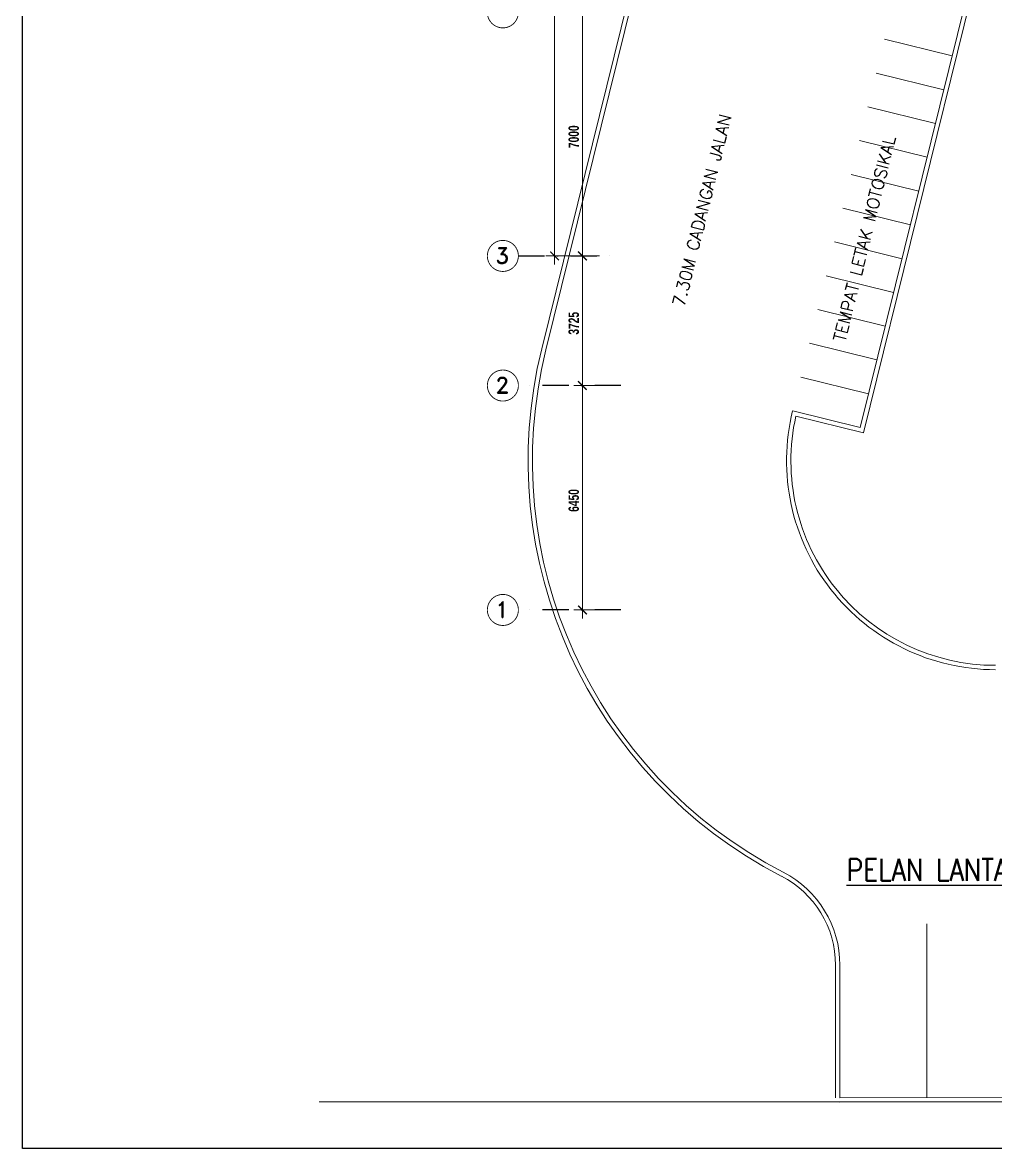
# Model space of a CAD drawing. Header units: inches. Extents: x -86493719 to 430035, y 21644 to 1519532.
# Drawn here: x 226135 to 254085, y 21656 to 54017 of the extents above; entities that cross this region are included whole.
import ezdxf
from ezdxf.enums import TextEntityAlignment as Align

# ---------------------------------------------------------------- set-up
doc = ezdxf.new("R2010")
doc.units = ezdxf.units.IN
doc.header["$MEASUREMENT"] = 0
doc.linetypes.add('DASHDOT', pattern=[1, 0.5, -0.25, 0, -0.25])
for name, color, linetype in [('carpark', 8, 'Continuous'), ('FF-TEXT', 7, 'Continuous'), ('GRID', 8, 'DASHDOT'), ('GRID-TEXT', 8, 'Continuous'), ('kerb', 8, 'Continuous'), ('t.block', 4, 'Continuous')]:
    doc.layers.add(name, color=color, linetype=linetype)
for name, color, linetype, lineweight in [('dim', 8, 'Continuous', 20), ('line', 8, 'Continuous', 9), ('LW', 8, 'Continuous', 20), ('t3', 8, 'Continuous', 25)]:
    doc.layers.add(name, color=color, linetype=linetype, lineweight=lineweight)
doc.styles.add('LAILA', font='romans.shx', dxfattribs={"width": 0.85})
doc.styles.add('style1', font='romand.shx', dxfattribs={"height": 250})
doc.styles.add('style2', font='sanssb__.ttf', dxfattribs={"height": 1200})
doc.styles.add('VERDANA1000', font='romand.shx', dxfattribs={"height": 1000})

msp = doc.modelspace()

# ---------------------------------------------------------------- linework, layer by layer
at = {"linetype": 'ByBlock', "const_width": 37.5}
for points in [[(241294, 47434), (241544, 47184)], [(242344, 47184), (242094, 47434)], [(242094, 47434), (242344, 47184)], [(242344, 43459), (242094, 43709)], [(242094, 43709), (242344, 43459)], [(242094, 37259), (242344, 37009)]]:
    msp.add_lwpolyline(points, dxfattribs=at)
at = {"layer": 'carpark', "linetype": 'Continuous', "lineweight": 0}
for p, q in [((250897, 53535), (252839, 53055)), ((250657, 52564), (252599, 52084)), ((250418, 51593), (252359, 51114)), ((250178, 50623), (252119, 50143)), ((249938, 49652), (251879, 49172)), ((249698, 48681), (251639, 48201)), ((249458, 47710), (251400, 47230)), ((249218, 46739), (251160, 46260)), ((248978, 45769), (250920, 45289)), ((248738, 44798), (250680, 44318)), ((248498, 43827), (250440, 43347)), ((252116, 28116), (252117, 23116))]:
    msp.add_line(p, q, dxfattribs=at)
at = {"layer": 'dim'}
for p, q in [((241419, 80559), (241419, 47059)), ((242219, 54559), (242219, 47059)), ((241914, 47309), (241169, 47309)), ((242714, 47309), (241969, 47309)), ((242714, 47309), (241969, 47309)), ((242219, 47559), (242219, 43334)), ((242219, 43834), (242219, 36884)), ((242714, 43584), (241969, 43584)), ((242714, 43584), (241969, 43584)), ((242714, 37134), (241969, 37134))]:
    msp.add_line(p, q, dxfattribs=at)
at = {"layer": 'GRID', "ltscale": 1500}
for p, q in [((240379, 47309), (243325, 47309)), ((243325, 43584), (240379, 43584)), ((243325, 37134), (240379, 37134))]:
    msp.add_line(p, q, dxfattribs=at)
at = {"layer": 'GRID-TEXT', "const_width": 24.7}
for points in [[(240379, 54309, 1), (239488, 54309, 0.414214), (239933, 53863, 0.414214), (240379, 54309, 1)], [(240379, 47309, 1), (239488, 47309, 0.414214), (239933, 46863, 0.414214), (240379, 47309, 1)], [(240379, 43584, 1), (239488, 43584, 0.414214), (239933, 43138, 0.414214), (240379, 43584, 1)], [(240379, 37134, 1), (239488, 37134, 0.414214), (239933, 36688, 0.414214), (240379, 37134, 1)]]:
    msp.add_lwpolyline(points, format="xyb", dxfattribs=at)
at = {"layer": 'kerb', "linetype": 'Continuous', "lineweight": 0}
for p, q in [((253922, 96729), (241050, 44637)), ((254051, 96729), (241172, 44607)), ((253710, 56059), (250292, 42225)), ((253559, 55968), (250200, 42376)), ((248259, 42856), (250200, 42376)), ((248351, 42704), (250292, 42225)), ((249491, 26929), (249492, 23116)), ((249616, 26929), (249617, 23116))]:
    msp.add_line(p, q, dxfattribs=at)
for centre, radius, start, end in [((254083, 41417), 13425, 166.1203, 242.7337), ((254083, 41417), 13300, 166.1203, 242.7337), ((254083, 41417), 6000, 166.1203, 270.0124), ((254083, 41417), 5875, 167.3394, 270.0124), ((246616, 26928), 2875, 0.0124, 62.7337), ((246616, 26928), 3000, 0.0124, 62.7337)]:
    msp.add_arc(centre, radius, start, end, dxfattribs=at)
at = {"layer": 'line'}
msp.add_line((234658, 22995), (266472, 22995), dxfattribs=at)
at = {"layer": 'LW'}
for p, q in [((249617, 23116), (282117, 23123)), ((249617, 22991), (282242, 22998))]:
    msp.add_line(p, q, dxfattribs=at)
at = {"layer": 't.block', "color": 7, "ltscale": 0.5}
for p, q in [((226135, 21656), (226135, 88459)), ((320990, 21656), (226135, 21656))]:
    msp.add_line(p, q, dxfattribs=at)

# ---------------------------------------------------------------- texts
at = {"layer": 'dim', "style": 'style2', "width": 0.7}
for s, p in [('7000', (242119, 50409)), ('3725', (242119, 45046)), ('6450', (242119, 39954))]:
    msp.add_text(s, height=300, rotation=90, dxfattribs=at).set_placement(p)
at = {"layer": 'FF-TEXT', "color": 3, "style": 'LAILA', "width": 0.85}
msp.add_text('%%uPELAN LANTAI TINGKAT BAWAH', height=625, dxfattribs=at).set_placement((249806, 29351))
at = {"layer": 'GRID-TEXT', "style": 'style1'}
for s, p in [('3', (239725, 47093)), ('2', (239725, 43368)), ('1', (239725, 36918))]:
    msp.add_text(s, height=450, dxfattribs=at).set_placement(p)
at = {"layer": 't3', "style": 'VERDANA1000'}
for s, p in [('7.30M CADANGAN JALAN', (245654, 48624)), ('TEMPAT LETAK MOTOSIKAL', (250323, 47809))]:
    msp.add_text(s, height=350, rotation=76.1203, dxfattribs=at).set_placement(p, align=Align.MIDDLE_CENTER)

doc.saveas('drawing.dxf')
